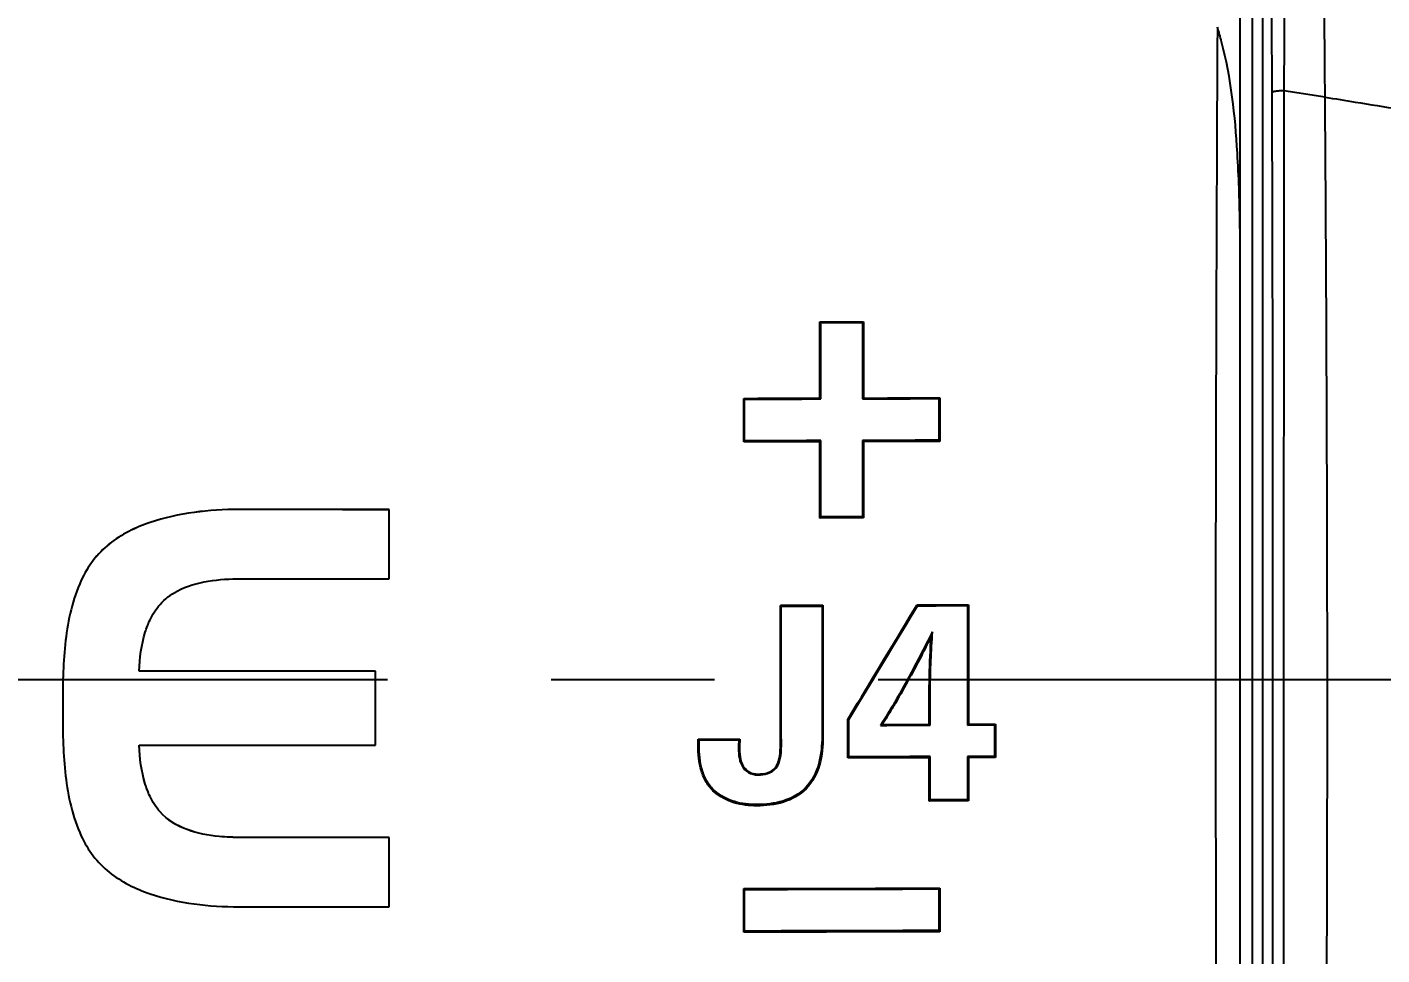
# Model space of a CAD drawing. Header units: millimetres. Extents: x 5828 to 6704, y 123 to 421.
# Drawn here: x 6388.12 to 6391.227, y 274.738 to 276.867 of the extents above; entities that cross this region are included whole.
import ezdxf

# ---------------------------------------------------------------- set-up
doc = ezdxf.new("R2010")
doc.units = ezdxf.units.MM
doc.linetypes.add('CENTER', pattern=[0.6, 0.375, -0.075, 0.075, -0.075])
for name, color, linetype in [('中心线', 7, 'Continuous'), ('外形图', 7, 'Continuous'), ('尺寸标注', 7, 'Continuous')]:
    doc.layers.add(name, color=color, linetype=linetype)
doc.styles.add('微软雅黑', font='msyh.ttc', dxfattribs={"height": 1.5})
doc.dimstyles.new('尺寸标注_1_20比例', dxfattribs={"dimtxt": 1.5, "dimasz": 1.25, "dimexe": 0.5, "dimexo": 0.4, "dimgap": 0.5, "dimtad": 1, "dimdec": 1, "dimlfac": 20, "dimdsep": 46, "dimtxsty": '微软雅黑', "dimcen": 0.09, "dimadec": 0, "dimazin": 0, "dimtp": 0.01, "dimtm": 0.01, "dimtfac": 1, "dimtdec": 1, "dimtofl": 0, "dimtmove": 0, "dimatfit": 3, "dimfxl": 1, "dimtolj": 1, "dimarcsym": 0})

# ---------------------------------------------------------------- blocks, each defined once
blk = doc.blocks.new('*D1082')
at = {"layer": 'Defpoints', "color": 0}
for p in [(6409.4545, 284.8229), (6409.4545, 280.4069), (6378.7066, 275.3693)]:
    blk.add_point(p, dxfattribs=at)
at = {"layer": '尺寸标注', "color": 0, "lineweight": -2}
for p, q in [((6378.7066, 275.7693), (6378.7066, 285.3229)), ((6409.4545, 280.8069), (6409.4545, 285.3229)), ((6379.9566, 284.8229), (6408.2045, 284.8229))]:
    blk.add_line(p, q, dxfattribs=at)
at = {"layer": '尺寸标注', "color": 0}
for points in [[(6379.9566, 285.0312), (6379.9566, 284.6146), (6378.7066, 284.8229)], [(6408.2045, 284.6146), (6408.2045, 285.0312), (6409.4545, 284.8229)]]:
    blk.add_solid(points, dxfattribs=at)
at = {"layer": '尺寸标注', "color": 0, "insert": (6394.0805, 286.0945), "char_height": 1.5, "attachment_point": 5, "style": '微软雅黑'}
blk.add_mtext('\\A1;\\A1;{\\fAlibaba PuHuiTi 3.0 55 Regular|b0|i0|c134|p18;615}', dxfattribs=at)
blk = doc.blocks.new('*D1086')
at = {"layer": 'Defpoints', "color": 0}
for p in [(6374.8045, 277.1443), (6410.7045, 221.4555), (6410.7045, 217.572)]:
    blk.add_point(p, dxfattribs=at)
at = {"layer": '尺寸标注', "color": 0, "lineweight": -2}
for p, q in [((6374.8045, 276.7443), (6374.8045, 217.072)), ((6410.7045, 221.0555), (6410.7045, 217.072)), ((6376.0545, 217.572), (6409.4545, 217.572))]:
    blk.add_line(p, q, dxfattribs=at)
at = {"layer": '尺寸标注', "color": 0}
for points in [[(6376.0545, 217.7803), (6376.0545, 217.3636), (6374.8045, 217.572)], [(6409.4545, 217.3636), (6409.4545, 217.7803), (6410.7045, 217.572)]]:
    blk.add_solid(points, dxfattribs=at)
at = {"layer": '尺寸标注', "color": 0, "insert": (6392.7545, 218.8436), "char_height": 1.5, "attachment_point": 5, "style": '微软雅黑'}
blk.add_mtext('\\A1;\\A1;{\\fAlibaba PuHuiTi 3.0 55 Regular|b0|i0|c134|p18;718}', dxfattribs=at)

msp = doc.modelspace()

# ---------------------------------------------------------------- linework, layer by layer
at = {"layer": '中心线', "linetype": 'CENTER', "ltscale": 5}
msp.add_line((6415.9466, 275.3693), (6373.1881, 275.3693), dxfattribs=at)
at = {"layer": '外形图', "linetype": 'ByBlock'}
for p, q in [((6390.9295, 277.7243), (6390.9295, 272.9688)), ((6390.902, 272.989), (6390.902, 277.7048)), ((6390.9529, 277.6878), (6390.9529, 273.0036)), ((6391.0967, 276.7066), (6391.0024, 276.721)), ((6389.9384, 276.1909), (6390.0384, 276.1912)), ((6389.9384, 276.0158), (6389.9384, 276.1909)), ((6389.9384, 276.1909), (6389.9406, 276.1891)), ((6389.9406, 276.1891), (6390.0362, 276.1894)), ((6389.9406, 276.014), (6389.9406, 276.1891)), ((6390.0384, 276.1912), (6390.0362, 276.1894)), ((6390.0362, 276.1894), (6390.0362, 276.0143)), ((6390.0384, 276.1912), (6390.0384, 276.0161)), ((6389.7634, 275.9153), (6389.7634, 276.0154)), ((6389.7634, 276.0154), (6389.7656, 276.0136)), ((6389.9384, 276.0158), (6389.9406, 276.014)), ((6390.0384, 276.0161), (6390.0362, 276.0143)), ((6390.2134, 276.0167), (6390.2112, 276.0149)), ((6390.2112, 276.0149), (6390.2112, 275.9193)), ((6390.2134, 276.0167), (6390.2134, 275.9166)), ((6389.7656, 275.918), (6389.7656, 276.0136)), ((6389.7634, 275.9153), (6389.7656, 275.918)), ((6389.9384, 275.9157), (6389.9406, 275.9184)), ((6389.9384, 275.7407), (6389.9384, 275.9157)), ((6389.9406, 275.7433), (6389.9406, 275.9184)), ((6390.0384, 275.916), (6390.0362, 275.9187)), ((6390.0362, 275.9187), (6390.0362, 275.7436)), ((6390.0384, 275.916), (6390.0384, 275.741)), ((6390.2134, 275.9166), (6390.2112, 275.9193)), ((6388.6065, 275.7607), (6388.6065, 275.7605)), ((6388.9507, 275.6016), (6388.9507, 275.76)), ((6389.9384, 275.7407), (6389.9406, 275.7433)), ((6390.0384, 275.741), (6389.9384, 275.7407)), ((6390.0362, 275.7436), (6389.9406, 275.7433)), ((6390.0384, 275.741), (6390.0362, 275.7436)), ((6388.2444, 275.5982), (6388.2444, 275.598)), ((6388.2444, 275.5982), (6388.2444, 275.598)), ((6389.8475, 275.5405), (6389.9453, 275.5407)), ((6389.8475, 275.3155), (6389.8475, 275.5404)), ((6389.8475, 275.5404), (6389.8497, 275.5387)), ((6389.8497, 275.5387), (6389.9431, 275.5389)), ((6389.8497, 275.3159), (6389.8497, 275.5387)), ((6389.9453, 275.5407), (6389.9431, 275.5389)), ((6389.9431, 275.5389), (6389.9431, 275.3161)), ((6389.9453, 275.5407), (6389.9453, 275.3157)), ((6390.1609, 275.5413), (6390.1622, 275.5395)), ((6390.279, 275.5417), (6390.2768, 275.5399)), ((6390.2768, 275.5399), (6390.2768, 275.3172)), ((6390.279, 275.5417), (6390.279, 275.3167)), ((6390.1935, 275.4687), (6390.1964, 275.4798)), ((6388.402, 275.3896), (6388.3768, 275.3896)), ((6388.402, 275.3894), (6388.3768, 275.3894)), ((6388.9188, 275.2197), (6388.9188, 275.3897)), ((6390.1891, 275.3468), (6390.1913, 275.3473)), ((6390.1891, 275.3164), (6390.1891, 275.3468)), ((6390.1913, 275.3169), (6390.1913, 275.3473)), ((6388.2017, 275.3162), (6388.2017, 275.2929)), ((6388.2017, 275.3162), (6388.2017, 275.3142)), ((6389.8475, 275.3155), (6389.8497, 275.3159)), ((6389.9453, 275.3157), (6389.9431, 275.3161)), ((6389.9431, 275.3161), (6389.9431, 275.2406)), ((6389.9453, 275.3157), (6389.9453, 275.2402)), ((6390.0023, 275.2789), (6390.0247, 275.3159)), ((6390.0045, 275.2787), (6390.0273, 275.3164)), ((6390.1891, 275.3164), (6390.1913, 275.3169)), ((6390.1891, 275.2672), (6390.1891, 275.3164)), ((6390.1913, 275.2654), (6390.1913, 275.3169)), ((6390.279, 275.3167), (6390.2768, 275.3172)), ((6390.2768, 275.3172), (6390.2768, 275.2657)), ((6390.279, 275.3167), (6390.279, 275.2675)), ((6390.0023, 275.2789), (6390.0045, 275.2787)), ((6390.0023, 275.1902), (6390.0023, 275.2789)), ((6390.0045, 275.1929), (6390.0045, 275.2787)), ((6389.9453, 275.2402), (6389.9431, 275.2406)), ((6390.1891, 275.2672), (6390.1913, 275.2654)), ((6390.279, 275.2675), (6390.2768, 275.2657)), ((6390.2768, 275.2657), (6390.3389, 275.266)), ((6390.279, 275.2675), (6390.3411, 275.2678)), ((6390.3411, 275.2678), (6390.3389, 275.266)), ((6390.3389, 275.266), (6390.3389, 275.194)), ((6390.3411, 275.2678), (6390.3411, 275.1913)), ((6388.3768, 275.2197), (6388.402, 275.2197)), ((6389.6589, 275.2192), (6389.6588, 275.2333)), ((6389.6589, 275.2333), (6389.7544, 275.2335)), ((6389.6589, 275.2333), (6389.6611, 275.2316)), ((6389.6589, 275.2192), (6389.6611, 275.2197)), ((6389.6611, 275.2316), (6389.7522, 275.2317)), ((6389.6611, 275.2197), (6389.6611, 275.2316)), ((6389.7522, 275.2317), (6389.7516, 275.218)), ((6389.7538, 275.2175), (6389.7516, 275.218)), ((6389.7544, 275.2335), (6389.7522, 275.2317)), ((6389.7544, 275.2335), (6389.7538, 275.2175)), ((6389.8475, 275.2143), (6389.8497, 275.2147)), ((6390.0023, 275.1902), (6390.0045, 275.1929)), ((6390.1891, 275.1908), (6390.1913, 275.1935)), ((6390.1891, 275.0915), (6390.1891, 275.1908)), ((6390.1913, 275.0941), (6390.1913, 275.1935)), ((6390.3389, 275.194), (6390.2768, 275.1938)), ((6390.2768, 275.1938), (6390.2768, 275.0945)), ((6390.279, 275.1911), (6390.2768, 275.1938)), ((6390.3411, 275.1913), (6390.279, 275.1911)), ((6390.279, 275.1911), (6390.279, 275.0918)), ((6390.3411, 275.1913), (6390.3389, 275.194)), ((6389.7961, 275.1534), (6389.7961, 275.1516)), ((6389.8355, 275.1676), (6389.8372, 275.1666)), ((6389.6955, 275.1128), (6389.697, 275.1149)), ((6389.9065, 275.1197), (6389.9049, 275.1217)), ((6389.7936, 275.0807), (6389.7936, 275.0833)), ((6390.1891, 275.0915), (6390.1913, 275.0941)), ((6390.279, 275.0918), (6390.1891, 275.0915)), ((6390.2768, 275.0945), (6390.1913, 275.0941)), ((6390.279, 275.0918), (6390.2768, 275.0945)), ((6388.425, 275.0667), (6388.425, 275.0665)), ((6388.6106, 275.0079), (6388.6106, 275.0077)), ((6388.9507, 274.8488), (6388.9507, 275.0079)), ((6389.7634, 274.7905), (6389.7634, 274.8904)), ((6389.7634, 274.8904), (6389.7656, 274.8887)), ((6389.7656, 274.7931), (6389.7656, 274.8887)), ((6390.2134, 274.8917), (6390.2112, 274.8899)), ((6390.2112, 274.8899), (6390.2112, 274.7944)), ((6390.2134, 274.8917), (6390.2134, 274.7917)), ((6389.7634, 274.7905), (6389.7656, 274.7931)), ((6390.2134, 274.7917), (6390.2112, 274.7944))]:
    msp.add_line(p, q, dxfattribs=at)
for centre, radius, start, end in [((6701.1316, 275.209), 310.2863, 179.693793, 179.97958), ((6390.0158, 276.6125), 0.872, 14.6878, 16.9934), ((6385.8979, 276.3397), 5.0041, 0.0062, 0.9149), ((6825.2714, 275.7929), 434.4263, 180.062415, 180.265856), ((6389.4471, 276.7131), 1.5792, 293.5147, 293.6768)]:
    msp.add_arc(centre, radius, start, end, dxfattribs=at)
for points, knots in [([(6388.9515, 277.8902), (6388.3799, 277.8842), (6387.2366, 277.8696), (6385.8077, 277.8421), (6384.6647, 277.8132), (6383.8076, 277.7877), (6382.9506, 277.7581), (6382.0937, 277.7239), (6381.3799, 277.6913), (6380.8089, 277.6627), (6380.3807, 277.6398), (6379.9527, 277.6156), (6379.5247, 277.59), (6379.1681, 277.5672), (6378.8829, 277.5486), (6378.6691, 277.5334), (6378.455, 277.5205), (6378.2431, 277.4857), (6378.0356, 277.4309), (6377.8344, 277.3562), (6377.6413, 277.2623), (6377.3975, 277.1129), (6377.1216, 276.8829), (6376.8503, 276.5482), (6376.582, 276.0426), (6376.4387, 275.3268), (6376.5791, 274.6104), (6376.8454, 274.1037), (6377.1153, 273.7679), (6377.3903, 273.5367), (6377.6335, 273.3864), (6377.8261, 273.2917), (6378.027, 273.2162), (6378.2343, 273.1606), (6378.4461, 273.1248), (6378.6601, 273.1114), (6378.874, 273.0965), (6379.1592, 273.0778), (6379.5158, 273.055), (6379.9438, 273.0293), (6380.3718, 273.0051), (6380.8, 272.9822), (6381.3709, 272.9535), (6382.0848, 272.9209), (6382.9416, 272.8867), (6383.7986, 272.857), (6384.6558, 272.8314), (6385.7988, 272.8025), (6387.2277, 272.775), (6388.371, 272.7603), (6388.9426, 272.7543)], [0, 0, 0, 0, 0.062536, 0.125072, 0.15634, 0.187608, 0.218876, 0.250144, 0.281412, 0.297046, 0.31268, 0.328314, 0.343948, 0.359582, 0.367399, 0.375216, 0.383032, 0.390847, 0.398661, 0.406475, 0.414289, 0.422103, 0.437713, 0.453322, 0.46893, 0.5, 0.53107, 0.546679, 0.562288, 0.577897, 0.585711, 0.593525, 0.601339, 0.609153, 0.616968, 0.624784, 0.632601, 0.640418, 0.656052, 0.671686, 0.68732, 0.702954, 0.718588, 0.749856, 0.781124, 0.812392, 0.84366, 0.874928, 0.937464, 1, 1, 1, 1]), ([(6391.0967, 276.7066), (6391.0951, 276.9238), (6391.0923, 277.2449), (6391.0877, 277.6047), (6391.0808, 277.7681), (6391.0784, 277.8278), (6391.0784, 277.8488)], [0, 0, 0, 0, 0.570455, 0.843262, 0.944701, 1, 1, 1, 1]), ([(6390.9798, 277.7124), (6390.9905, 277.6203), (6390.9984, 277.4247), (6391.0027, 277.1637), (6391.0026, 276.9257), (6391.0025, 276.7906), (6391.0024, 276.721)], [0, 0, 0, 0, 0.280327, 0.591289, 0.789483, 1, 1, 1, 1]), ([(6390.9529, 277.6878), (6390.9561, 277.6577), (6390.9628, 277.5676), (6390.9682, 277.3765), (6390.973, 277.0828), (6390.974, 276.8492), (6390.9745, 276.7164)], [0, 0, 0, 0, 0.093312, 0.278992, 0.589986, 1, 1, 1, 1]), ([(6390.9745, 276.7164), (6390.9758, 276.3437), (6390.9764, 275.784), (6390.9765, 275.0379), (6390.9757, 274.4795), (6390.975, 274.0191), (6390.9733, 273.6673), (6390.9711, 273.441), (6390.9674, 273.2621), (6390.9632, 273.1224), (6390.958, 273.042), (6390.9529, 273.0036)], [0, 0, 0, 0, 0.301104, 0.452174, 0.602803, 0.752217, 0.824121, 0.887028, 0.935041, 0.968696, 1, 1, 1, 1]), ([(6391.0024, 276.721), (6390.999, 276.721), (6390.9926, 276.7209), (6390.9837, 276.72), (6390.9782, 276.7189), (6390.9746, 276.7174), (6390.9745, 276.7164)], [0, 0, 0, 0, 0.358038, 0.673842, 0.896406, 1, 1, 1, 1]), ([(6391.0024, 276.721), (6391.0022, 276.3449), (6391.0011, 275.5922), (6391.0016, 274.6529), (6391.0024, 274.0002), (6391.0028, 273.6462), (6391.0019, 273.4191), (6390.9976, 273.2396), (6390.9926, 273.0988), (6390.9854, 273.0178), (6390.9798, 272.9789)], [0, 0, 0, 0, 0.301402, 0.603384, 0.75286, 0.824591, 0.887062, 0.934892, 0.96853, 1, 1, 1, 1]), ([(6391.0784, 272.8896), (6391.0786, 272.8896), (6391.0782, 272.8909), (6391.0786, 272.8918), (6391.0785, 272.8936), (6391.0786, 272.8957), (6391.0787, 272.8985), (6391.0789, 272.9024), (6391.0791, 272.9073), (6391.0795, 272.9152), (6391.0801, 272.9266), (6391.081, 272.9421), (6391.082, 272.9606), (6391.0832, 272.983), (6391.0845, 273.0109), (6391.0859, 273.0479), (6391.0882, 273.1304), (6391.0906, 273.2847), (6391.0935, 273.5318), (6391.096, 273.8422), (6391.0984, 274.1887), (6391.1003, 274.546), (6391.1016, 274.9057), (6391.1023, 275.3866), (6391.1011, 275.987), (6391.0984, 276.4671), (6391.0967, 276.7066)], [0, 0, 0, 0, 0.000173, 0.000582, 0.001054, 0.001484, 0.002253, 0.003229, 0.004547, 0.006095, 0.00947, 0.013476, 0.018352, 0.024032, 0.031055, 0.040301, 0.053121, 0.095987, 0.161536, 0.247329, 0.339952, 0.43391, 0.528133, 0.622646, 0.811821, 1, 1, 1, 1]), ([(6391.0967, 276.7066), (6391.1197, 276.7028), (6391.2102, 276.6882), (6391.3006, 276.6734), (6391.3678, 276.6619)], [0, 0, 0, 0, 0.255061, 1, 1, 1, 1]), ([(6388.6065, 275.7607), (6388.5719, 275.7607), (6388.5028, 275.7565), (6388.4347, 275.7418), (6388.402, 275.7306)], [0, 0, 0, 0, 0.500195, 1, 1, 1, 1]), ([(6388.6065, 275.7605), (6388.5719, 275.7605), (6388.5028, 275.7563), (6388.4347, 275.7417), (6388.402, 275.7304)], [0, 0, 0, 0, 0.500195, 1, 1, 1, 1]), ([(6388.402, 275.7306), (6388.3853, 275.7249), (6388.3526, 275.7113), (6388.3074, 275.683), (6388.2699, 275.6449), (6388.2519, 275.6141), (6388.2444, 275.5982)], [0, 0, 0, 0, 0.250212, 0.500244, 0.750035, 1, 1, 1, 1]), ([(6388.402, 275.7304), (6388.3853, 275.7247), (6388.3526, 275.7111), (6388.3074, 275.6828), (6388.2698, 275.6447), (6388.2519, 275.6139), (6388.2444, 275.598)], [0, 0, 0, 0, 0.250212, 0.500244, 0.750035, 1, 1, 1, 1]), ([(6388.2444, 275.598), (6388.2241, 275.5548), (6388.204, 275.4593), (6388.2017, 275.364), (6388.2017, 275.3162)], [0, 0, 0, 0, 0.499121, 1, 1, 1, 1]), ([(6388.425, 275.5426), (6388.4359, 275.5551), (6388.4702, 275.5806), (6388.5355, 275.5986), (6388.5855, 275.6015), (6388.6106, 275.6015)], [0, 0, 0, 0, 0.249487, 0.624156, 1, 1, 1, 1]), ([(6388.3768, 275.3894), (6388.3786, 275.4196), (6388.3834, 275.4601), (6388.3977, 275.498), (6388.402, 275.5071)], [0, 0, 0, 0, 0.749699, 1, 1, 1, 1]), ([(6390.1935, 275.4687), (6390.187, 275.456), (6390.1604, 275.4047), (6390.1332, 275.3538), (6390.1114, 275.3162)], [0, 0, 0, 0, 0.247003, 1, 1, 1, 1]), ([(6390.1891, 275.3468), (6390.1891, 275.3573), (6390.1896, 275.398), (6390.1915, 275.4386), (6390.1935, 275.4687)], [0, 0, 0, 0, 0.258823, 1, 1, 1, 1]), ([(6390.0247, 275.3159), (6390.025, 275.3158), (6390.0259, 275.3152), (6390.0269, 275.3159), (6390.0273, 275.3164)], [0, 0, 0, 0, 0.360687, 1, 1, 1, 1]), ([(6390.1114, 275.3162), (6390.1089, 275.3119), (6390.0992, 275.2953), (6390.0891, 275.2789), (6390.0813, 275.2669)], [0, 0, 0, 0, 0.254883, 1, 1, 1, 1]), ([(6390.1114, 275.3162), (6390.1111, 275.3164), (6390.1106, 275.3169), (6390.11, 275.3172), (6390.1096, 275.318), (6390.1091, 275.317), (6390.1089, 275.3166)], [0, 0, 0, 0, 0.348563, 0.521956, 0.619164, 1, 1, 1, 1]), ([(6388.2017, 275.2929), (6388.2017, 275.2451), (6388.204, 275.1498), (6388.2241, 275.0543), (6388.2444, 275.0112)], [0, 0, 0, 0, 0.500924, 1, 1, 1, 1]), ([(6389.9431, 275.2406), (6389.9431, 275.2193), (6389.9396, 275.1767), (6389.9198, 275.1367), (6389.9049, 275.1217)], [0, 0, 0, 0, 0.502294, 1, 1, 1, 1]), ([(6389.9453, 275.2402), (6389.9453, 275.2182), (6389.9416, 275.1749), (6389.9213, 275.1346), (6389.9065, 275.1197)], [0, 0, 0, 0, 0.512292, 1, 1, 1, 1]), ([(6388.402, 275.1022), (6388.3977, 275.1113), (6388.3834, 275.1491), (6388.3786, 275.1896), (6388.3768, 275.2197)], [0, 0, 0, 0, 0.250296, 1, 1, 1, 1]), ([(6388.402, 275.102), (6388.3977, 275.1111), (6388.3834, 275.149), (6388.3786, 275.1895), (6388.3768, 275.2197)], [0, 0, 0, 0, 0.250296, 1, 1, 1, 1]), ([(6389.6955, 275.1128), (6389.6885, 275.119), (6389.6764, 275.134), (6389.6615, 275.1699), (6389.6589, 275.1995), (6389.6589, 275.2192)], [0, 0, 0, 0, 0.243869, 0.489176, 1, 1, 1, 1]), ([(6389.697, 275.1149), (6389.6899, 275.1211), (6389.6778, 275.1362), (6389.6636, 275.1718), (6389.6611, 275.2007), (6389.6611, 275.2197)], [0, 0, 0, 0, 0.249305, 0.499474, 1, 1, 1, 1]), ([(6389.7516, 275.218), (6389.7513, 275.2104), (6389.7518, 275.1952), (6389.7573, 275.1728), (6389.773, 275.1547), (6389.7886, 275.1516), (6389.7961, 275.1516)], [0, 0, 0, 0, 0.252347, 0.503619, 0.751821, 1, 1, 1, 1]), ([(6389.7538, 275.2175), (6389.7535, 275.2092), (6389.754, 275.1934), (6389.7604, 275.1713), (6389.7759, 275.1557), (6389.7896, 275.1534), (6389.7961, 275.1534)], [0, 0, 0, 0, 0.2851, 0.544418, 0.774931, 1, 1, 1, 1]), ([(6389.8355, 275.1676), (6389.8405, 275.1735), (6389.8465, 275.1895), (6389.8475, 275.2057), (6389.8475, 275.2143)], [0, 0, 0, 0, 0.475095, 1, 1, 1, 1]), ([(6389.8372, 275.1666), (6389.8426, 275.173), (6389.8487, 275.1896), (6389.8497, 275.2063), (6389.8497, 275.2147)], [0, 0, 0, 0, 0.497817, 1, 1, 1, 1]), ([(6389.7961, 275.1534), (6389.8035, 275.1534), (6389.818, 275.1547), (6389.8311, 275.1624), (6389.8355, 275.1676)], [0, 0, 0, 0, 0.520039, 1, 1, 1, 1]), ([(6389.7961, 275.1516), (6389.8036, 275.1516), (6389.8187, 275.153), (6389.8324, 275.161), (6389.8372, 275.1666)], [0, 0, 0, 0, 0.501739, 1, 1, 1, 1]), ([(6389.7936, 275.0833), (6389.7763, 275.0833), (6389.7415, 275.0868), (6389.7099, 275.1035), (6389.697, 275.1149)], [0, 0, 0, 0, 0.500763, 1, 1, 1, 1]), ([(6389.9049, 275.1217), (6389.8909, 275.1075), (6389.8541, 275.0873), (6389.8137, 275.0834), (6389.7936, 275.0833)], [0, 0, 0, 0, 0.498814, 1, 1, 1, 1]), ([(6389.9065, 275.1197), (6389.8924, 275.1055), (6389.8551, 275.0848), (6389.8141, 275.0807), (6389.7936, 275.0807)], [0, 0, 0, 0, 0.494234, 1, 1, 1, 1]), ([(6389.7936, 275.0807), (6389.7761, 275.0807), (6389.7408, 275.0843), (6389.7087, 275.1012), (6389.6955, 275.1128)], [0, 0, 0, 0, 0.499167, 1, 1, 1, 1]), ([(6388.6106, 275.0079), (6388.5939, 275.0079), (6388.5521, 275.0096), (6388.4863, 275.0215), (6388.4413, 275.0481), (6388.425, 275.0667)], [0, 0, 0, 0, 0.251154, 0.627025, 1, 1, 1, 1]), ([(6388.6106, 275.0077), (6388.5939, 275.0077), (6388.5521, 275.0094), (6388.4863, 275.0213), (6388.4413, 275.0479), (6388.425, 275.0665)], [0, 0, 0, 0, 0.251155, 0.627025, 1, 1, 1, 1]), ([(6388.2444, 275.0112), (6388.2519, 274.9952), (6388.2698, 274.9645), (6388.3074, 274.9264), (6388.3526, 274.8981), (6388.3853, 274.8845), (6388.402, 274.8788)], [0, 0, 0, 0, 0.24994, 0.499721, 0.749765, 1, 1, 1, 1]), ([(6388.402, 274.8788), (6388.4347, 274.8676), (6388.5028, 274.8529), (6388.5719, 274.8488), (6388.6065, 274.8488)], [0, 0, 0, 0, 0.499799, 1, 1, 1, 1]), ([(6389.7634, 274.8904), (6389.801, 274.8905), (6389.951, 274.8908), (6390.101, 274.8913), (6390.2134, 274.8917)], [0, 0, 0, 0, 0.2512, 1, 1, 1, 1]), ([(6389.7656, 274.8887), (6389.8029, 274.8887), (6389.9514, 274.889), (6390.0999, 274.8895), (6390.2112, 274.8899)], [0, 0, 0, 0, 0.251205, 1, 1, 1, 1]), ([(6390.2134, 274.7917), (6390.1761, 274.7916), (6390.0261, 274.7911), (6389.8761, 274.7907), (6389.7634, 274.7905)], [0, 0, 0, 0, 0.248578, 1, 1, 1, 1]), ([(6390.2112, 274.7944), (6390.1742, 274.7942), (6390.0257, 274.7937), (6389.8772, 274.7933), (6389.7656, 274.7931)], [0, 0, 0, 0, 0.248575, 1, 1, 1, 1])]:
    msp.add_open_spline(points, degree=3, knots=knots, dxfattribs=at)
for points in [[(6390.8955, 276.5779), (6390.8907, 276.6638), (6390.8812, 276.7503), (6390.8593, 276.8336)], [(6390.9014, 276.4196), (6390.9005, 276.4724), (6390.8987, 276.5252), (6390.8955, 276.5779)], [(6389.7634, 276.0154), (6389.8217, 276.0155), (6389.88, 276.0156), (6389.9384, 276.0158)], [(6390.0362, 276.0143), (6390.0945, 276.0145), (6390.1528, 276.0147), (6390.2112, 276.0149)], [(6390.0384, 276.0161), (6390.0967, 276.0162), (6390.155, 276.0164), (6390.2134, 276.0167)], [(6389.7656, 276.0136), (6389.8239, 276.0137), (6389.8823, 276.0139), (6389.9406, 276.014)], [(6389.9384, 275.9157), (6389.88, 275.9156), (6389.8217, 275.9155), (6389.7634, 275.9153)], [(6389.9406, 275.9184), (6389.8823, 275.9183), (6389.8239, 275.9181), (6389.7656, 275.918)], [(6390.2112, 275.9193), (6390.1528, 275.9191), (6390.0945, 275.9189), (6390.0362, 275.9187)], [(6390.2134, 275.9166), (6390.155, 275.9164), (6390.0967, 275.9162), (6390.0384, 275.916)], [(6388.9507, 275.76), (6388.836, 275.7602), (6388.7212, 275.7604), (6388.6065, 275.7607)], [(6388.9507, 275.7598), (6388.836, 275.76), (6388.7212, 275.7602), (6388.6065, 275.7605)], [(6388.6106, 275.6015), (6388.7239, 275.6015), (6388.8373, 275.6015), (6388.9507, 275.6016)], [(6388.402, 275.5071), (6388.408, 275.5198), (6388.4157, 275.532), (6388.425, 275.5426)], [(6390.0247, 275.3159), (6390.0701, 275.391), (6390.1155, 275.4662), (6390.1609, 275.5413)], [(6390.0273, 275.3164), (6390.0723, 275.3907), (6390.1172, 275.4651), (6390.1622, 275.5395)], [(6390.1609, 275.5413), (6390.2003, 275.5414), (6390.2396, 275.5416), (6390.279, 275.5417)], [(6390.1622, 275.5395), (6390.2004, 275.5397), (6390.2386, 275.5398), (6390.2768, 275.5399)], [(6390.1964, 275.4798), (6390.1684, 275.4248), (6390.1398, 275.37), (6390.1089, 275.3166)], [(6390.1913, 275.3473), (6390.1913, 275.3915), (6390.1934, 275.4357), (6390.1964, 275.4798)], [(6388.9188, 275.3897), (6388.7465, 275.3896), (6388.5743, 275.3896), (6388.402, 275.3896)], [(6388.9188, 275.3895), (6388.7465, 275.3894), (6388.5743, 275.3894), (6388.402, 275.3894)], [(6389.8475, 275.2143), (6389.8475, 275.248), (6389.8475, 275.2817), (6389.8475, 275.3155)], [(6389.8498, 275.2147), (6389.8497, 275.2484), (6389.8497, 275.2822), (6389.8497, 275.3159)], [(6390.1089, 275.3166), (6390.0987, 275.2992), (6390.0883, 275.2819), (6390.0772, 275.2651)], [(6390.0772, 275.2651), (6390.1152, 275.2652), (6390.1533, 275.2653), (6390.1913, 275.2654)], [(6390.0813, 275.2669), (6390.1172, 275.267), (6390.1531, 275.2671), (6390.1891, 275.2672)], [(6388.402, 275.2197), (6388.5743, 275.2197), (6388.7465, 275.2197), (6388.9188, 275.2197)], [(6390.1891, 275.1908), (6390.1268, 275.1906), (6390.0646, 275.1904), (6390.0023, 275.1902)], [(6390.1913, 275.1935), (6390.1291, 275.1932), (6390.0668, 275.193), (6390.0045, 275.1929)], [(6388.425, 275.0667), (6388.4157, 275.0773), (6388.408, 275.0895), (6388.402, 275.1022)], [(6388.425, 275.0665), (6388.4157, 275.0771), (6388.408, 275.0893), (6388.402, 275.102)], [(6388.9507, 275.0079), (6388.8373, 275.0079), (6388.7239, 275.0079), (6388.6106, 275.0079)], [(6388.9507, 275.0078), (6388.8373, 275.0077), (6388.7239, 275.0077), (6388.6106, 275.0077)], [(6388.6065, 274.8488), (6388.7212, 274.8488), (6388.836, 274.8488), (6388.9507, 274.8488)]]:
    msp.add_open_spline(points, degree=3, dxfattribs=at)

# ---------------------------------------------------------------- dimensions: what is measured, and where the dimension line sits
at = {"layer": '尺寸标注'}
for base, p1, p2, picture, middle in [((6409.4545, 284.8229), (6378.7066, 275.3693), (6409.4545, 280.4069), '*D1082', (6394.0805, 286.0945)), ((6410.7045, 217.572), (6374.8045, 277.1443), (6410.7045, 221.4555), '*D1086', (6392.7545, 218.8436))]:
    dim = msp.add_linear_dim(base=base, p1=p1, p2=p2, text='\\A1;{\\fAlibaba PuHuiTi 3.0 55 Regular|b0|i0|c134|p18;<>}', dimstyle='尺寸标注_1_20比例', dxfattribs=at)
    dim.commit()
    dim.dimension.update_dxf_attribs({"geometry": picture, "text_midpoint": middle})

doc.saveas('drawing.dxf')
